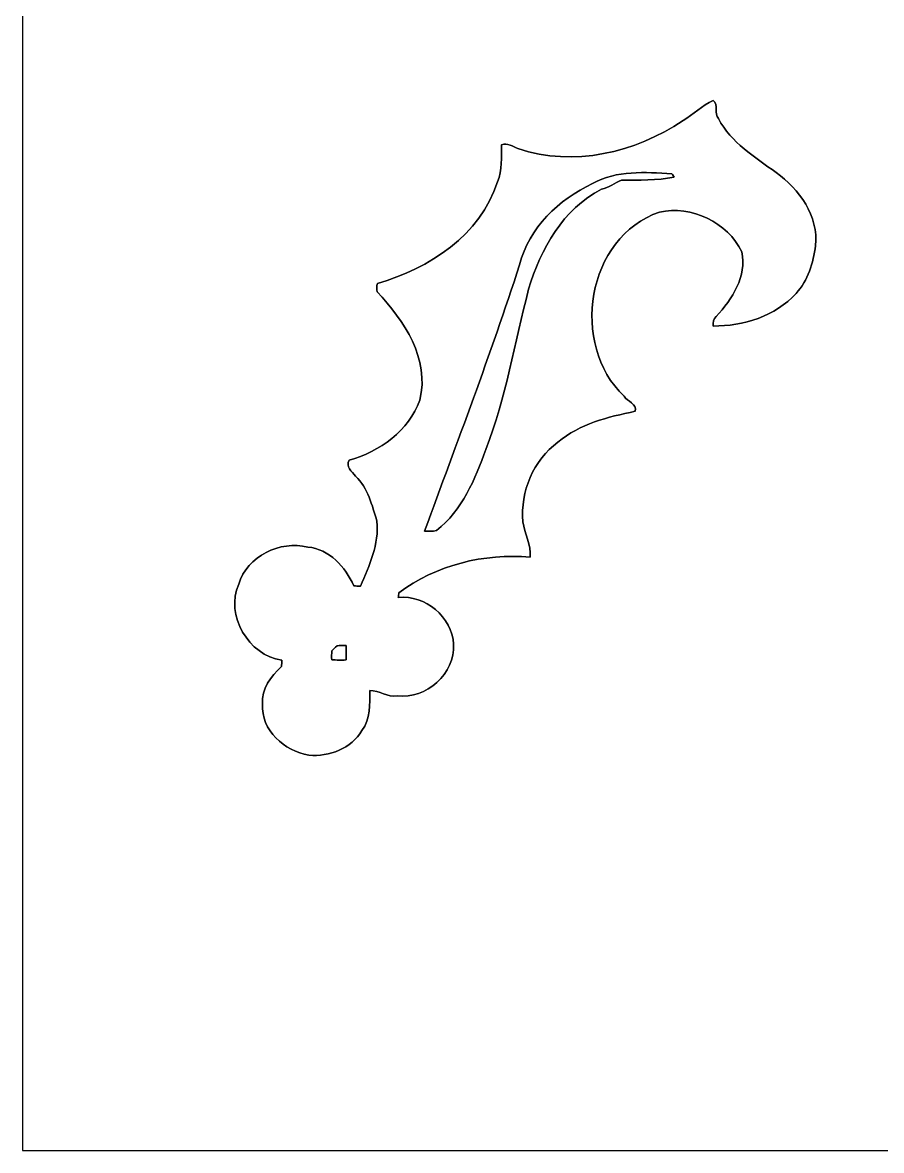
# Model space of a CAD drawing. Header units: centimetres. Extents: x -16.8 to 16.8, y -16.7 to 16.7.
# Drawn here: x -16.77 to -4.08, y -16.67 to 0 of the extents above; entities that cross this region are included whole.
import ezdxf

# ---------------------------------------------------------------- set-up
doc = ezdxf.new("R2010")
doc.units = ezdxf.units.CM
doc.header["$MEASUREMENT"] = 0
doc.layers.add('Layer 1', color=7, linetype='Continuous')

msp = doc.modelspace()

# ---------------------------------------------------------------- linework, layer by layer
at = {"layer": 'Layer 1', "color": 7}
for points, knots in [([(-16.77458, 16.66875), (-16.77458, 16.66875), (16.77458, 16.66875), (16.77458, 16.66875), (16.77458, 16.66875), (16.77458, 16.66875), (16.77458, -16.66875), (16.77458, -16.66875), (16.77458, -16.66875), (16.77458, -16.66875), (-16.77458, -16.66875), (-16.77458, -16.66875), (-16.77458, -16.66875), (-16.77458, -16.66875), (-16.77458, 16.66875), (-16.77458, 16.66875), (-16.77458, 16.66875), (-16.77458, 16.66875), (-16.77458, 16.66875), (-16.77458, 16.66875)], [0, 0, 0, 0, 0.16666667, 0.16666667, 0.16666667, 0.16666667, 0.33333333, 0.33333333, 0.33333333, 0.33333333, 0.5, 0.5, 0.5, 0.5, 0.66666667, 0.66666667, 0.66666667, 0.66666667, 1, 1, 1, 1]), ([(-7.01499, -1.44815), (-7.72089, -1.92193), (-8.63565, -2.1403), (-9.45409, -1.86337), (-9.45409, -1.86337), (-9.531, -1.83515), (-9.61037, -1.77377), (-9.69574, -1.80587), (-9.69574, -1.80587), (-9.71091, -1.98896), (-9.67423, -2.18087), (-9.75783, -2.35303), (-9.75783, -2.35303), (-10.00301, -3.14396), (-10.77066, -3.63608), (-11.52984, -3.85445), (-11.52984, -3.85445), (-11.54748, -3.89361), (-11.54254, -3.93876), (-11.53513, -3.98004), (-11.53513, -3.98004), (-11.13825, -4.40126), (-10.75126, -4.97487), (-10.90577, -5.57918), (-10.90577, -5.57918), (-11.06488, -6.0325), (-11.49985, -6.33871), (-11.94823, -6.46783), (-11.94823, -6.46783), (-12.00432, -6.5592), (-11.90978, -6.63928), (-11.85298, -6.70242), (-11.85298, -6.70242), (-11.67377, -6.88199), (-11.60745, -7.13246), (-11.53936, -7.36847), (-11.53936, -7.36847), (-11.50408, -7.70608), (-11.64766, -8.02711), (-11.78348, -8.32803), (-11.78348, -8.32803), (-11.81664, -8.32908), (-11.84945, -8.32803), (-11.88191, -8.32485), (-11.88191, -8.32485), (-12.00115, -8.04404), (-12.24421, -7.78193), (-12.56101, -7.75123), (-12.56101, -7.75123), (-12.96988, -7.65069), (-13.45459, -7.88388), (-13.58089, -8.2998), (-13.58089, -8.2998), (-13.78232, -8.76018), (-13.43731, -9.35002), (-12.94412, -9.42516), (-12.94412, -9.42516), (-12.94306, -9.45621), (-12.94518, -9.48725), (-12.95012, -9.51865), (-12.95012, -9.51865), (-13.1064, -9.66082), (-13.24257, -9.8492), (-13.22952, -10.0711), (-13.22952, -10.0711), (-13.25386, -10.45845), (-12.90426, -10.77101), (-12.54372, -10.8271), (-12.54372, -10.8271), (-12.24527, -10.85568), (-11.91542, -10.72762), (-11.75949, -10.46127), (-11.75949, -10.46127), (-11.62897, -10.29441), (-11.64519, -10.07075), (-11.64414, -9.87107), (-11.64414, -9.87107), (-11.50126, -9.86614), (-11.38343, -9.98008), (-11.23597, -9.94869), (-11.23597, -9.94869), (-10.81229, -10.00301), (-10.37802, -9.62201), (-10.40553, -9.18845), (-10.40553, -9.18845), (-10.42741, -8.78558), (-10.82181, -8.45256), (-11.22363, -8.49877), (-11.22363, -8.49877), (-11.22151, -8.48148), (-11.21692, -8.44691), (-11.21481, -8.42927), (-11.21481, -8.42927), (-10.66377, -8.01335), (-9.95786, -7.84225), (-9.27382, -7.90152), (-9.27382, -7.90152), (-9.25371, -7.71737), (-9.35814, -7.55509), (-9.38107, -7.37729), (-9.38107, -7.37729), (-9.42305, -6.93314), (-9.22655, -6.46783), (-8.86354, -6.20148), (-8.86354, -6.20148), (-8.54075, -5.92914), (-8.12553, -5.82895), (-7.72336, -5.74534), (-7.72336, -5.74534), (-7.69514, -5.6388), (-7.8359, -5.59752), (-7.88564, -5.52203), (-7.88564, -5.52203), (-8.69244, -4.76321), (-8.44444, -3.17006), (-7.36424, -2.80035), (-7.36424, -2.80035), (-6.89363, -2.70016), (-6.35564, -2.95028), (-6.14645, -3.38878), (-6.14645, -3.38878), (-6.06954, -3.75038), (-6.28756, -4.09081), (-6.52674, -4.34269), (-6.52674, -4.34269), (-6.57154, -4.37727), (-6.56696, -4.43477), (-6.57084, -4.48557), (-6.57084, -4.48557), (-6.12528, -4.48627), (-5.65185, -4.34234), (-5.34529, -4.00332), (-5.34529, -4.00332), (-5.16678, -3.81247), (-5.08917, -3.55106), (-5.05707, -3.29847), (-5.05707, -3.29847), (-5.01403, -2.86103), (-5.29378, -2.45851), (-5.64162, -2.21615), (-5.64162, -2.21615), (-5.95489, -1.98755), (-6.30555, -1.77447), (-6.49146, -1.41993), (-6.49146, -1.41993), (-6.56026, -1.34161), (-6.4837, -1.21638), (-6.57119, -1.15006), (-6.57119, -1.15006), (-6.73488, -1.22414), (-6.86047, -1.35855), (-7.01499, -1.44815)], [0, 0, 0, 0, 0.02564103, 0.02564103, 0.02564103, 0.02564103, 0.05128205, 0.05128205, 0.05128205, 0.05128205, 0.07692308, 0.07692308, 0.07692308, 0.07692308, 0.1025641, 0.1025641, 0.1025641, 0.1025641, 0.12820513, 0.12820513, 0.12820513, 0.12820513, 0.15384615, 0.15384615, 0.15384615, 0.15384615, 0.17948718, 0.17948718, 0.17948718, 0.17948718, 0.20512821, 0.20512821, 0.20512821, 0.20512821, 0.23076923, 0.23076923, 0.23076923, 0.23076923, 0.25641026, 0.25641026, 0.25641026, 0.25641026, 0.28205128, 0.28205128, 0.28205128, 0.28205128, 0.30769231, 0.30769231, 0.30769231, 0.30769231, 0.33333333, 0.33333333, 0.33333333, 0.33333333, 0.35897436, 0.35897436, 0.35897436, 0.35897436, 0.38461538, 0.38461538, 0.38461538, 0.38461538, 0.41025641, 0.41025641, 0.41025641, 0.41025641, 0.43589744, 0.43589744, 0.43589744, 0.43589744, 0.46153846, 0.46153846, 0.46153846, 0.46153846, 0.48717949, 0.48717949, 0.48717949, 0.48717949, 0.51282051, 0.51282051, 0.51282051, 0.51282051, 0.53846154, 0.53846154, 0.53846154, 0.53846154, 0.56410256, 0.56410256, 0.56410256, 0.56410256, 0.58974359, 0.58974359, 0.58974359, 0.58974359, 0.61538462, 0.61538462, 0.61538462, 0.61538462, 0.64102564, 0.64102564, 0.64102564, 0.64102564, 0.66666667, 0.66666667, 0.66666667, 0.66666667, 0.69230769, 0.69230769, 0.69230769, 0.69230769, 0.71794872, 0.71794872, 0.71794872, 0.71794872, 0.74358974, 0.74358974, 0.74358974, 0.74358974, 0.76923077, 0.76923077, 0.76923077, 0.76923077, 0.79487179, 0.79487179, 0.79487179, 0.79487179, 0.82051282, 0.82051282, 0.82051282, 0.82051282, 0.84615385, 0.84615385, 0.84615385, 0.84615385, 0.87179487, 0.87179487, 0.87179487, 0.87179487, 0.8974359, 0.8974359, 0.8974359, 0.8974359, 0.92307692, 0.92307692, 0.92307692, 0.92307692, 0.94871795, 0.94871795, 0.94871795, 0.94871795, 1, 1, 1, 1]), ([(-8.35237, -2.38019), (-7.99324, -2.1784), (-7.57943, -2.21262), (-7.17868, -2.23449), (-7.17868, -2.23449), (-7.17127, -2.24684), (-7.15574, -2.27083), (-7.14834, -2.28283), (-7.14834, -2.28283), (-7.40304, -2.34068), (-7.6641, -2.32445), (-7.9248, -2.32728), (-7.9248, -2.32728), (-8.02323, -2.37243), (-8.11107, -2.44016), (-8.21937, -2.46309), (-8.21937, -2.46309), (-8.79052, -2.75449), (-9.11895, -3.34857), (-9.29781, -3.94159), (-9.29781, -3.94159), (-9.50101, -4.73534), (-9.63119, -5.53967), (-9.92752, -6.30767), (-9.92752, -6.30767), (-10.08698, -6.74793), (-10.27853, -7.20866), (-10.65848, -7.50605), (-10.65848, -7.50605), (-10.71386, -7.52687), (-10.77595, -7.51381), (-10.83381, -7.51417), (-10.83381, -7.51417), (-10.35156, -6.19866), (-9.86226, -4.91173), (-9.4294, -3.58034), (-9.4294, -3.58034), (-9.29181, -3.03177), (-8.85331, -2.61303), (-8.35237, -2.38019)], [0, 0, 0, 0, 0.09090909, 0.09090909, 0.09090909, 0.09090909, 0.18181818, 0.18181818, 0.18181818, 0.18181818, 0.27272727, 0.27272727, 0.27272727, 0.27272727, 0.36363636, 0.36363636, 0.36363636, 0.36363636, 0.45454545, 0.45454545, 0.45454545, 0.45454545, 0.54545455, 0.54545455, 0.54545455, 0.54545455, 0.63636364, 0.63636364, 0.63636364, 0.63636364, 0.72727273, 0.72727273, 0.72727273, 0.72727273, 0.81818182, 0.81818182, 0.81818182, 0.81818182, 1, 1, 1, 1]), ([(-12.12815, -9.21103), (-12.0844, -9.2015), (-12.03889, -9.20327), (-11.99444, -9.20715), (-11.99444, -9.20715), (-11.98951, -9.2777), (-11.98915, -9.34896), (-11.99374, -9.41987), (-11.99374, -9.41987), (-12.06465, -9.42375), (-12.13591, -9.42234), (-12.20646, -9.41705), (-12.20646, -9.41705), (-12.20858, -9.37331), (-12.20999, -9.32956), (-12.20364, -9.28652), (-12.20364, -9.28652), (-12.18036, -9.25901), (-12.15531, -9.23396), (-12.12815, -9.21103)], [0, 0, 0, 0, 0.16666667, 0.16666667, 0.16666667, 0.16666667, 0.33333333, 0.33333333, 0.33333333, 0.33333333, 0.5, 0.5, 0.5, 0.5, 0.66666667, 0.66666667, 0.66666667, 0.66666667, 1, 1, 1, 1])]:
    msp.add_open_spline(points, degree=3, knots=knots, dxfattribs=at)
at = {"layer": 'Layer 1', "color": 251}
for points, knots in [([(-7.01499, -1.44815), (-6.86047, -1.35855), (-6.73488, -1.22414), (-6.57119, -1.15006), (-6.57119, -1.15006), (-6.4837, -1.21638), (-6.56026, -1.34161), (-6.49146, -1.41993), (-6.49146, -1.41993), (-6.30555, -1.77447), (-5.95489, -1.98755), (-5.64162, -2.21615), (-5.64162, -2.21615), (-5.29378, -2.45851), (-5.01403, -2.86103), (-5.05707, -3.29847), (-5.05707, -3.29847), (-5.08917, -3.55106), (-5.16678, -3.81247), (-5.34529, -4.00332), (-5.34529, -4.00332), (-5.65185, -4.34234), (-6.12528, -4.48627), (-6.57084, -4.48557), (-6.57084, -4.48557), (-6.56696, -4.43477), (-6.57154, -4.37727), (-6.52674, -4.34269), (-6.52674, -4.34269), (-6.28756, -4.09081), (-6.06954, -3.75038), (-6.14645, -3.38878), (-6.14645, -3.38878), (-6.35564, -2.95028), (-6.89363, -2.70016), (-7.36424, -2.80035), (-7.36424, -2.80035), (-8.44444, -3.17006), (-8.69244, -4.76321), (-7.88564, -5.52203), (-7.88564, -5.52203), (-7.8359, -5.59752), (-7.69514, -5.6388), (-7.72336, -5.74534), (-7.72336, -5.74534), (-8.12553, -5.82895), (-8.54075, -5.92914), (-8.86354, -6.20148), (-8.86354, -6.20148), (-9.22655, -6.46783), (-9.42305, -6.93314), (-9.38107, -7.37729), (-9.38107, -7.37729), (-9.35814, -7.55509), (-9.25371, -7.71737), (-9.27382, -7.90152), (-9.27382, -7.90152), (-9.95786, -7.84225), (-10.66377, -8.01335), (-11.21481, -8.42927), (-11.21481, -8.42927), (-11.21692, -8.44691), (-11.22151, -8.48148), (-11.22363, -8.49877), (-11.22363, -8.49877), (-10.82181, -8.45256), (-10.42741, -8.78558), (-10.40553, -9.18845), (-10.40553, -9.18845), (-10.37802, -9.62201), (-10.81229, -10.00301), (-11.23597, -9.94869), (-11.23597, -9.94869), (-11.38343, -9.98008), (-11.50126, -9.86614), (-11.64414, -9.87107), (-11.64414, -9.87107), (-11.64519, -10.07075), (-11.62897, -10.29441), (-11.75949, -10.46127), (-11.75949, -10.46127), (-11.91542, -10.72762), (-12.24527, -10.85568), (-12.54372, -10.8271), (-12.54372, -10.8271), (-12.90426, -10.77101), (-13.25386, -10.45845), (-13.22952, -10.0711), (-13.22952, -10.0711), (-13.24257, -9.8492), (-13.1064, -9.66082), (-12.95012, -9.51865), (-12.95012, -9.51865), (-12.94518, -9.48725), (-12.94306, -9.45621), (-12.94412, -9.42516), (-12.94412, -9.42516), (-13.43731, -9.35002), (-13.78232, -8.76018), (-13.58089, -8.2998), (-13.58089, -8.2998), (-13.45459, -7.88388), (-12.96988, -7.65069), (-12.56101, -7.75123), (-12.56101, -7.75123), (-12.24421, -7.78193), (-12.00115, -8.04404), (-11.88191, -8.32485), (-11.88191, -8.32485), (-11.84945, -8.32803), (-11.81664, -8.32908), (-11.78348, -8.32803), (-11.78348, -8.32803), (-11.64766, -8.02711), (-11.50408, -7.70608), (-11.53936, -7.36847), (-11.53936, -7.36847), (-11.60745, -7.13246), (-11.67377, -6.88199), (-11.85298, -6.70242), (-11.85298, -6.70242), (-11.90978, -6.63928), (-12.00432, -6.5592), (-11.94823, -6.46783), (-11.94823, -6.46783), (-11.49985, -6.33871), (-11.06488, -6.0325), (-10.90577, -5.57918), (-10.90577, -5.57918), (-10.75126, -4.97487), (-11.13825, -4.40126), (-11.53513, -3.98004), (-11.53513, -3.98004), (-11.54254, -3.93876), (-11.54748, -3.89361), (-11.52984, -3.85445), (-11.52984, -3.85445), (-10.77066, -3.63608), (-10.00301, -3.14396), (-9.75783, -2.35303), (-9.75783, -2.35303), (-9.67423, -2.18087), (-9.71091, -1.98896), (-9.69574, -1.80587), (-9.69574, -1.80587), (-9.61037, -1.77377), (-9.531, -1.83515), (-9.45409, -1.86337), (-9.45409, -1.86337), (-8.63565, -2.1403), (-7.72089, -1.92193), (-7.01499, -1.44815), (-7.01499, -1.44815), (-7.01499, -1.44815), (-7.01499, -1.44815), (-7.01499, -1.44815)], [0, 0, 0, 0, 0.025, 0.025, 0.025, 0.025, 0.05, 0.05, 0.05, 0.05, 0.075, 0.075, 0.075, 0.075, 0.1, 0.1, 0.1, 0.1, 0.125, 0.125, 0.125, 0.125, 0.15, 0.15, 0.15, 0.15, 0.175, 0.175, 0.175, 0.175, 0.2, 0.2, 0.2, 0.2, 0.225, 0.225, 0.225, 0.225, 0.25, 0.25, 0.25, 0.25, 0.275, 0.275, 0.275, 0.275, 0.3, 0.3, 0.3, 0.3, 0.325, 0.325, 0.325, 0.325, 0.35, 0.35, 0.35, 0.35, 0.375, 0.375, 0.375, 0.375, 0.4, 0.4, 0.4, 0.4, 0.425, 0.425, 0.425, 0.425, 0.45, 0.45, 0.45, 0.45, 0.475, 0.475, 0.475, 0.475, 0.5, 0.5, 0.5, 0.5, 0.525, 0.525, 0.525, 0.525, 0.55, 0.55, 0.55, 0.55, 0.575, 0.575, 0.575, 0.575, 0.6, 0.6, 0.6, 0.6, 0.625, 0.625, 0.625, 0.625, 0.65, 0.65, 0.65, 0.65, 0.675, 0.675, 0.675, 0.675, 0.7, 0.7, 0.7, 0.7, 0.725, 0.725, 0.725, 0.725, 0.75, 0.75, 0.75, 0.75, 0.775, 0.775, 0.775, 0.775, 0.8, 0.8, 0.8, 0.8, 0.825, 0.825, 0.825, 0.825, 0.85, 0.85, 0.85, 0.85, 0.875, 0.875, 0.875, 0.875, 0.9, 0.9, 0.9, 0.9, 0.925, 0.925, 0.925, 0.925, 0.95, 0.95, 0.95, 0.95, 1, 1, 1, 1]), ([(-8.35237, -2.38019), (-8.85331, -2.61303), (-9.29181, -3.03177), (-9.4294, -3.58034), (-9.4294, -3.58034), (-9.86226, -4.91173), (-10.35156, -6.19866), (-10.83381, -7.51417), (-10.83381, -7.51417), (-10.77595, -7.51381), (-10.71386, -7.52687), (-10.65848, -7.50605), (-10.65848, -7.50605), (-10.27853, -7.20866), (-10.08698, -6.74793), (-9.92752, -6.30767), (-9.92752, -6.30767), (-9.63119, -5.53967), (-9.50101, -4.73534), (-9.29781, -3.94159), (-9.29781, -3.94159), (-9.11895, -3.34857), (-8.79052, -2.75449), (-8.21937, -2.46309), (-8.21937, -2.46309), (-8.11107, -2.44016), (-8.02323, -2.37243), (-7.9248, -2.32728), (-7.9248, -2.32728), (-7.6641, -2.32445), (-7.40304, -2.34068), (-7.14834, -2.28283), (-7.14834, -2.28283), (-7.15574, -2.27083), (-7.17127, -2.24684), (-7.17868, -2.23449), (-7.17868, -2.23449), (-7.57943, -2.21262), (-7.99324, -2.1784), (-8.35237, -2.38019), (-8.35237, -2.38019), (-8.35237, -2.38019), (-8.35237, -2.38019), (-8.35237, -2.38019)], [0, 0, 0, 0, 0.08333333, 0.08333333, 0.08333333, 0.08333333, 0.16666667, 0.16666667, 0.16666667, 0.16666667, 0.25, 0.25, 0.25, 0.25, 0.33333333, 0.33333333, 0.33333333, 0.33333333, 0.41666667, 0.41666667, 0.41666667, 0.41666667, 0.5, 0.5, 0.5, 0.5, 0.58333333, 0.58333333, 0.58333333, 0.58333333, 0.66666667, 0.66666667, 0.66666667, 0.66666667, 0.75, 0.75, 0.75, 0.75, 0.83333333, 0.83333333, 0.83333333, 0.83333333, 1, 1, 1, 1]), ([(-12.12815, -9.21103), (-12.15531, -9.23396), (-12.18036, -9.25901), (-12.20364, -9.28652), (-12.20364, -9.28652), (-12.20999, -9.32956), (-12.20858, -9.37331), (-12.20646, -9.41705), (-12.20646, -9.41705), (-12.13591, -9.42234), (-12.06465, -9.42375), (-11.99374, -9.41987), (-11.99374, -9.41987), (-11.98915, -9.34896), (-11.98951, -9.2777), (-11.99444, -9.20715), (-11.99444, -9.20715), (-12.03889, -9.20327), (-12.0844, -9.2015), (-12.12815, -9.21103)], [0, 0, 0, 0, 0.16666667, 0.16666667, 0.16666667, 0.16666667, 0.33333333, 0.33333333, 0.33333333, 0.33333333, 0.5, 0.5, 0.5, 0.5, 0.66666667, 0.66666667, 0.66666667, 0.66666667, 1, 1, 1, 1])]:
    msp.add_open_spline(points, degree=3, knots=knots, dxfattribs=at)

doc.saveas('drawing.dxf')
